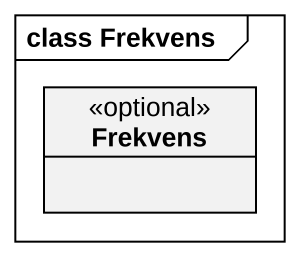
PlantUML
@startuml
mainframe class Frekvens
hide circle
hide empty members
class Frekvens <<optional>>
@enduml
